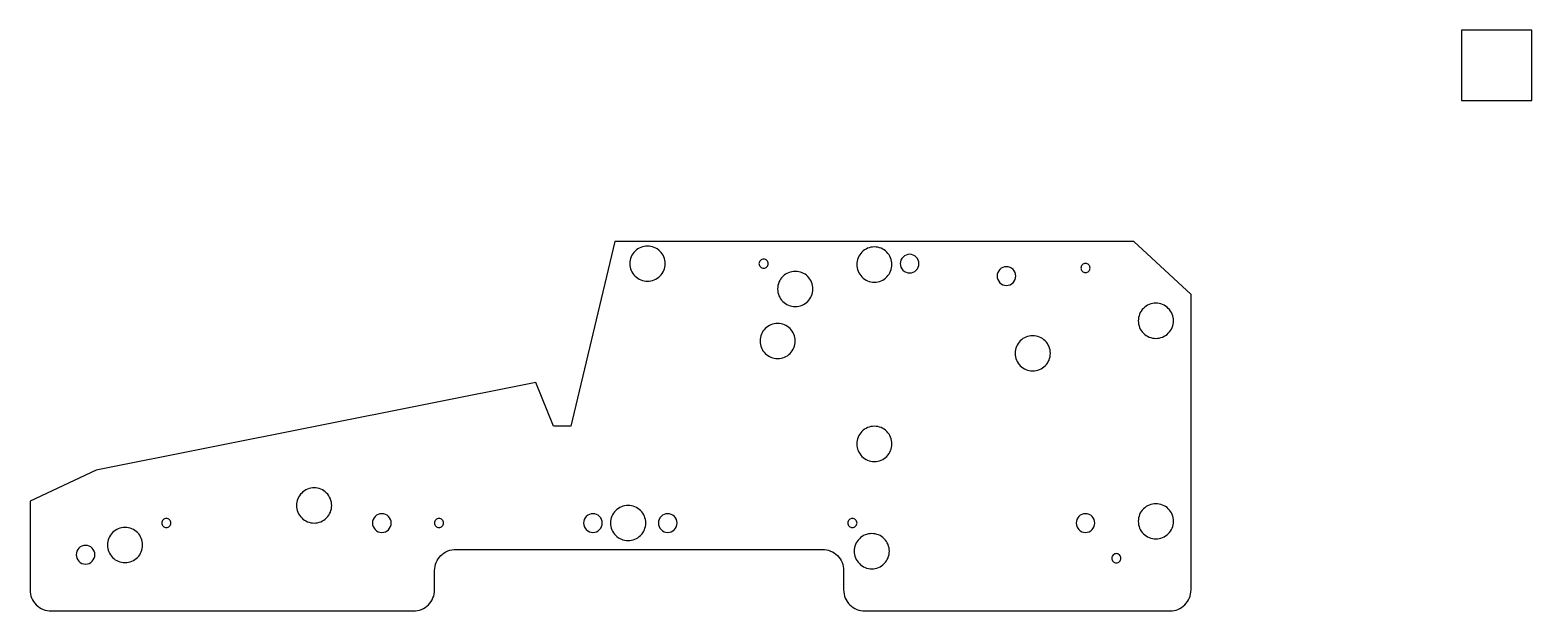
# Model space of a CAD drawing. Extents: x 0.6 to 21.9, y 0.2 to 8.5.
import ezdxf

# ---------------------------------------------------------------- set-up
doc = ezdxf.new("R2010")
doc.units = 0
doc.header["$MEASUREMENT"] = 0
for name, color, linetype in [('CUTOUTS', 1, 'CONTINUOUS'), ('INSERTS', 5, 'CONTINUOUS'), ('MASONITE', 40, 'CONTINUOUS'), ('SCREWS', 30, 'CONTINUOUS')]:
    doc.layers.add(name, color=color, linetype=linetype)

msp = doc.modelspace()

# ---------------------------------------------------------------- linework, layer by layer
at = {"layer": 'CUTOUTS'}
msp.add_lwpolyline([(20.907, 7.508), (21.907, 7.508), (21.907, 8.508), (20.907, 8.508)], close=True, dxfattribs=at)
for points in [[(9.338, 5.438, 0.414214), (9.087, 5.188, 0.414214), (9.338, 4.937, 0.414214), (9.588, 5.188, 0.414214)], [(12.562, 5.425, 0.414214), (12.312, 5.175, 0.414214), (12.562, 4.925, 0.414214), (12.812, 5.175, 0.414214)], [(11.438, 5.078, 0.414214), (11.187, 4.828, 0.414214), (11.438, 4.577, 0.414214), (11.688, 4.828, 0.414214)], [(16.562, 4.625, 0.414214), (16.312, 4.375, 0.414214), (16.562, 4.125, 0.414214), (16.813, 4.375, 0.414214)], [(11.187, 4.338, 0.414214), (10.937, 4.088, 0.414214), (11.187, 3.837, 0.414214), (11.438, 4.088, 0.414214)], [(14.812, 4.163, 0.414214), (14.562, 3.913, 0.414214), (14.812, 3.662, 0.414214), (15.063, 3.913, 0.414214)], [(12.562, 2.875, 0.414214), (12.312, 2.625, 0.414214), (12.562, 2.375, 0.414214), (12.812, 2.625, 0.414214)], [(4.6, 2, 0.414214), (4.35, 1.75, 0.414214), (4.6, 1.5, 0.414214), (4.85, 1.75, 0.414214)], [(9.062, 1.75, 0.414214), (8.812, 1.5, 0.414214), (9.062, 1.25, 0.414214), (9.313, 1.5, 0.414214)], [(16.562, 1.775, 0.414214), (16.312, 1.525, 0.414214), (16.562, 1.275, 0.414214), (16.813, 1.525, 0.414214)], [(1.913, 1.438, 0.414214), (1.662, 1.188, 0.414214), (1.913, 0.937, 0.414214), (2.163, 1.188, 0.414214)], [(12.525, 1.35, 0.414214), (12.275, 1.1, 0.414214), (12.525, 0.85, 0.414214), (12.775, 1.1, 0.414214)]]:
    msp.add_lwpolyline(points, format="xyb", close=True, dxfattribs=at)
at = {"layer": 'INSERTS'}
for points in [[(13.062, 5.32, 0.414214), (12.93, 5.188, 0.414214), (13.062, 5.055, 0.414214), (13.195, 5.188, 0.414214)], [(14.439, 5.144, 0.414214), (14.306, 5.011, 0.414214), (14.439, 4.878, 0.414214), (14.572, 5.011, 0.414214)], [(5.562, 1.633, 0.414214), (5.429, 1.5, 0.414214), (5.562, 1.367, 0.414214), (5.696, 1.5, 0.414214)], [(8.562, 1.633, 0.414214), (8.429, 1.5, 0.414214), (8.562, 1.367, 0.414214), (8.695, 1.5, 0.414214)], [(9.625, 1.633, 0.414214), (9.492, 1.5, 0.414214), (9.625, 1.367, 0.414214), (9.758, 1.5, 0.414214)], [(15.562, 1.633, 0.414214), (15.43, 1.5, 0.414214), (15.562, 1.367, 0.414214), (15.695, 1.5, 0.414214)], [(1.351, 1.183, 0.414214), (1.218, 1.05, 0.414214), (1.351, 0.917, 0.414214), (1.484, 1.05, 0.414214)]]:
    msp.add_lwpolyline(points, format="xyb", close=True, dxfattribs=at)
at = {"layer": 'MASONITE'}
msp.add_lwpolyline([(0.562, 1.812), (0.562, 0.55, 0.414214), (0.863, 0.25), (6.012, 0.25, 0.414214), (6.312, 0.55), (6.312, 0.825, -0.418927), (6.617, 1.125), (11.825, 1.125, -0.414214), (12.125, 0.825), (12.125, 0.55, 0.418592), (12.429, 0.25), (16.762, 0.25, 0.414214), (17.062, 0.55), (17.062, 4.75), (16.25, 5.5), (8.875, 5.5), (8.25, 2.875), (8, 2.875), (7.75, 3.5), (1.5, 2.25)], format="xyb", close=True, dxfattribs=at)
at = {"layer": 'SCREWS'}
for points in [[(10.988, 5.253, 0.414214), (10.922, 5.188, 0.414214), (10.988, 5.122, 0.414214), (11.053, 5.188, 0.414214)], [(15.562, 5.19, 0.414214), (15.498, 5.125, 0.414214), (15.562, 5.06, 0.414214), (15.627, 5.125, 0.414214)], [(2.5, 1.565, 0.414214), (2.435, 1.5, 0.414214), (2.5, 1.435, 0.414214), (2.565, 1.5, 0.414214)], [(6.375, 1.565, 0.414214), (6.31, 1.5, 0.414214), (6.375, 1.435, 0.414214), (6.44, 1.5, 0.414214)], [(12.25, 1.565, 0.414214), (12.185, 1.5, 0.414214), (12.25, 1.435, 0.414214), (12.315, 1.5, 0.414214)], [(16, 1.065, 0.414214), (15.935, 1, 0.414214), (16, 0.935, 0.414214), (16.065, 1, 0.414214)]]:
    msp.add_lwpolyline(points, format="xyb", close=True, dxfattribs=at)

doc.saveas('drawing.dxf')
